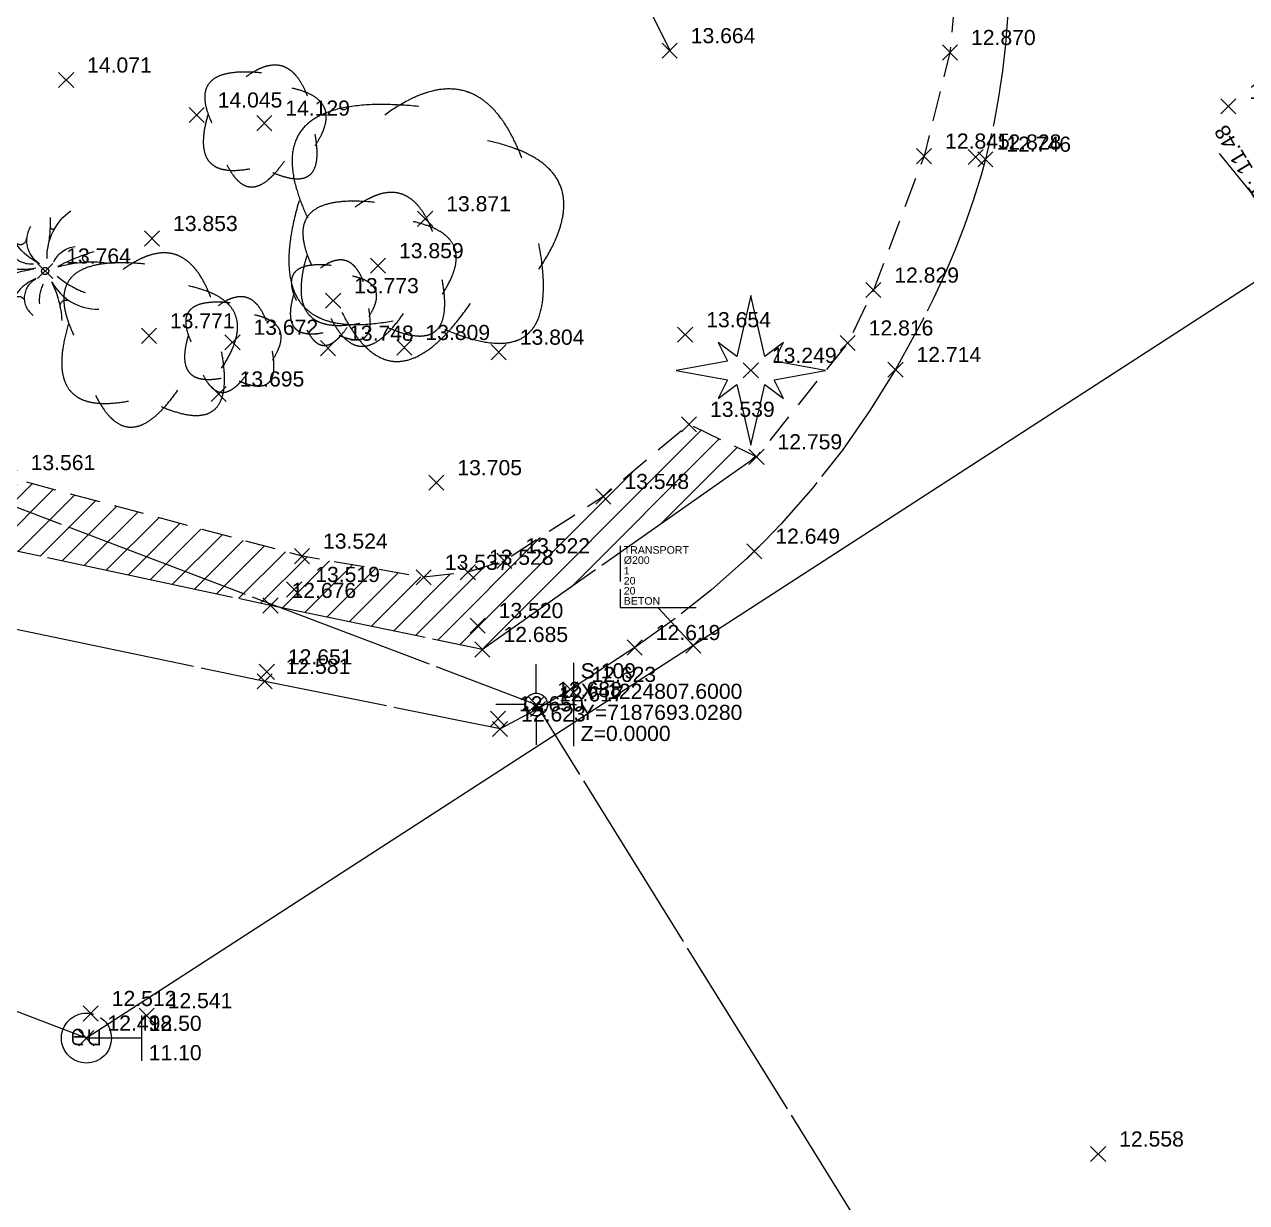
# Model space of a CAD drawing. Header units: metres. Extents: x 1224602 to 1224842, y 7187490 to 7187733.
# Drawn here: x 1224800.84 to 1224816.99, y 7187686.45 to 7187702.01 of the extents above; entities that cross this region are included whole.
import ezdxf
from ezdxf.enums import TextEntityAlignment as Align

# ---------------------------------------------------------------- set-up
doc = ezdxf.new("R2010")
doc.units = ezdxf.units.M
doc.header["$PDMODE"] = 3
doc.header["$PDSIZE"] = 0.1
for name, pattern in [('LL_0822', [2.5, 2.5, 0]), ('RL_1105', [2.5, 2.5, 0]), ('Socle_Continu', [2.5, 2.5, 0]), ('TL_1182', [0.6, 0.4, -0.2]), ('YL_2901', [2.5, 2.5, 0])]:
    doc.linetypes.add(name, pattern=pattern)
for name, color, linetype, lineweight in [('BATIH_SCS', 201, 'Socle_Continu', 13), ('JARDI_PSS', 82, 'Socle_Continu', 13), ('JARDI_SCS', 82, 'Socle_Continu', 13), ('SIGTA_SCI', 7, 'Socle_Continu', 13), ('SIGTM_PSI', 1, 'Socle_Continu', 13), ('SIGTO_PSI', 255, 'Socle_Continu', 13), ('SIGTO_SCI', 255, 'Socle_Continu', 13), ('VOIRI_SCS', 7, 'Socle_Continu', 13)]:
    doc.layers.add(name, color=color, linetype=linetype, lineweight=lineweight)
for name, color, linetype, lineweight, true_color in [('BATIM_SCS', 7, 'Socle_Continu', 13, 0xdf7fff), ('EAUUS_PSI', 7, 'Socle_Continu', 13, 0x7f3f00), ('EAUUS_SCI', 7, 'Socle_Continu', 13, 0x7f3f00), ('EAUUS_SCS', 7, 'Socle_Continu', 13, 0x7f3f00), ('EAUUS_SCT', 7, 'Socle_Continu', 13, 0x7f3f00), ('SIGTR_PSS', 7, 'Socle_Continu', 13, 0x9966cc), ('SIGTS_PSS', 7, 'Socle_Continu', 13, 0x9966cc)]:
    doc.layers.add(name, color=color, linetype=linetype, lineweight=lineweight, true_color=true_color)
doc.styles.add('Reseaux', font='arial.ttf')
doc.styles.get("Standard").update_dxf_attribs({"font": 'arial.ttf'})
doc.styles.add('Style_1', font='WINGDNG2.TTF')
doc.linetypes.add('CL_0181', pattern='A,3,-0.15,0.4,-0.381,["eu",Standard,S=0.254,R=0,X=-0.2,Y=-0.1],-0.381,0.4,-0.15', length=4.862)
doc.linetypes.add('TL_1183', pattern='A,0.5,-0.05,["ù",Style_1,S=0.254,R=180,X=0,Y=0.254],0,["ù",Style_1,S=0.254,R=0,X=-0.1,Y=-0.254]', length=0.55)

# ---------------------------------------------------------------- blocks, each defined once
blk = doc.blocks.new('YP_1521')
at = {"layer": 'SIGTO_SCI', "color": 7, "linetype": 'Socle_Continu'}
blk.add_point((0, 0), dxfattribs=at)
at = {"layer": 'SIGTA_SCI', "linetype": 'Socle_Continu'}
blk.add_attdef('ALT', (0.278, 0.099), '', height=0.2, dxfattribs=at)
at = {"layer": 'SIGTA_SCI', "linetype": 'Socle_Continu', "flags": 9}
blk.add_attdef('CALQUE_ALT', (1.69, -1.18), '', height=0.2, dxfattribs=at)
at = {"layer": 'SIGTO_SCI', "linetype": 'Socle_Continu', "flags": 9}
for tag, p in [('ID', (1.69, 0.105)), ('NATURE', (1.69, -0.216)), ('FAMILLE', (1.69, -0.538)), ('CALQUE', (1.69, -0.859)), ('PCRS', (1.69, -1.823))]:
    blk.add_attdef(tag, p, '', height=0.2, dxfattribs=at)
blk = doc.blocks.new('YP_2900')
at = {"layer": 'SIGTO_PSI', "linetype": 'Socle_Continu'}
blk.add_line((0.5, 0), (0, 0), dxfattribs=at)
at = {"layer": 'SIGTO_PSI', "linetype": 'Socle_Continu', "flags": 128}
blk.add_lwpolyline([(0.5, -0.55), (0.5, 0.55)], dxfattribs=at)
at = {"layer": 'SIGTO_PSI', "color": 7, "linetype": 'Socle_Continu'}
blk.add_point((0, 0), dxfattribs=at)
at = {"layer": 'SIGTM_PSI', "color": 1, "linetype": 'Socle_Continu'}
blk.add_attdef('MAT', (0.589, 0.345), '', height=0.2, dxfattribs=at)
at = {"layer": 'SIGTM_PSI', "linetype": 'Socle_Continu', "flags": 9}
blk.add_attdef('CALQUE_MAT', (1.598, -0.695), '', height=0.2, dxfattribs=at)
at = {"layer": 'SIGTO_PSI', "linetype": 'Socle_Continu', "flags": 9}
for tag, p in [('ID', (1.598, 0.59)), ('NATURE', (1.598, 0.269)), ('FAMILLE', (1.598, -0.052)), ('CALQUE', (1.598, -0.374)), ('PCRS', (1.598, -1.016))]:
    blk.add_attdef(tag, p, '', height=0.2, dxfattribs=at)
at = {"layer": 'SIGTO_PSI', "linetype": 'Socle_Continu'}
for tag, p in [('X=', (0.589, 0.075)), ('Y=', (0.589, -0.204)), ('Z=', (0.589, -0.482))]:
    blk.add_attdef(tag, p, '', height=0.2, dxfattribs=at)
blk = doc.blocks.new('CP_0161')
at = {"layer": 'EAUUS_SCS', "linetype": 'Socle_Continu', "const_width": 0.0333, "flags": 128}
for points in [[(-0.071, -0.125), (-0.195, -0.125, -0.405328), (-0.27, -0.05), (-0.27, 0.075, -0.999132), (-0.071, 0.075), (-0.071, 0.025), (-0.245, 0.025)], [(0.054, 0.175), (0.054, -0.038, 0.410802), (0.141, -0.125), (0.253, -0.125), (0.253, 0.175)]]:
    blk.add_lwpolyline(points, format="xyb", dxfattribs=at)
at = {"layer": 'EAUUS_SCS', "linetype": 'Socle_Continu'}
blk.add_circle((0, 0), 0.5, dxfattribs=at)
at = {"layer": 'EAUUS_SCS', "linetype": 'Socle_Continu', "flags": 9}
for tag, p in [('ID', (0.989, 0.577)), ('NATURE', (0.989, 0.255)), ('FAMILLE', (0.989, -0.066)), ('CALQUE', (0.989, -0.387)), ('PCRS', (0.989, -0.709)), ('TYPE', (0.989, -1.03))]:
    blk.add_attdef(tag, p, '', height=0.2, dxfattribs=at)
blk = doc.blocks.new('TP_1203')
at = {"layer": 'JARDI_SCS', "linetype": 'Socle_Continu'}
for points in [[(0.3171, 0.1998, 0.007667), (0.3097, 0.2185, 0.026874), (0.2793, 0.282, 0.047786), (0.2363, 0.3458, 0.023985), (0.2196, 0.3641, 0.040407), (0.1879, 0.391, 0.05708), (0.1498, 0.4122, 0.021505), (0.1343, 0.4178, 0.075257), (0.0789, 0.4262, 0.004647), (0.0754, 0.4262, 0.067031), (0.0113, 0.4161, 0.025669), (-0.025, 0.4032, 0.024468), (-0.0582, 0.3875, 0.036292), (-0.1329, 0.3405)], [(-0.0204, 0.3686, 0.026081), (-0.1467, 0.3752, 0.000498), (-0.1491, 0.3752, 0.000061), (-0.1493, 0.3752, 0.039737), (-0.2542, 0.3668, 0.05935), (-0.3324, 0.3448, 0.002412), (-0.3355, 0.3435, 0.092506), (-0.393, 0.3053, 0.000753), (-0.3933, 0.305, 0.098491), (-0.4244, 0.2585, 0.011844), (-0.4269, 0.2521, 0.083514), (-0.4371, 0.1912, 0.009601), (-0.437, 0.184, 0.062383), (-0.4234, 0.101, 0.027233), (-0.3998, 0.0339, 0.012932), (-0.386, 0.003)], [(0.3734, -0.1657, 0.034341), (0.42, -0.0853, 0.016386), (0.4306, -0.0619, 0.033024), (0.4472, -0.0128, 0.065516), (0.4552, 0.0476, 0.004498), (0.4551, 0.0518, 0.088708), (0.4437, 0.1085, 0.001985), (0.4432, 0.1097, 0.087204), (0.4129, 0.1572, 0.010127), (0.4065, 0.1639, 0.060799), (0.3628, 0.1981, 0.037701), (0.3113, 0.2242, 0.012492), (0.2934, 0.231, 0.034867), (0.2046, 0.2561)], [(-0.4141, 0.0593, 0.030688), (-0.4401, -0.0515, 0.042762), (-0.4476, -0.1391, 0.002681), (-0.4475, -0.1447, 0.068057), (-0.4366, -0.2203, 0.027564), (-0.4302, -0.2384, 0.0661), (-0.4071, -0.2783, 0.02929), (-0.3949, -0.292, 0.071575), (-0.3592, -0.3187, 0.024959), (-0.3395, -0.3281, 0.055555), (-0.2929, -0.3415, 0.042997), (-0.2266, -0.3473, 0.011964), (-0.2081, -0.3468, 0.03671), (-0.1048, -0.3345)], [(0.064, -0.3627, 0.004702), (0.0762, -0.3679, 0.029397), (0.1549, -0.3952, 0.053456), (0.231, -0.4084, 0.017025), (0.2434, -0.4088, 0.067312), (0.292, -0.4022, 0.029038), (0.3048, -0.3978, 0.085197), (0.3382, -0.3767, 0.008842), (0.3415, -0.3736, 0.097758), (0.3694, -0.3319, 0.000163), (0.3695, -0.3318, 0.072483), (0.3857, -0.2677, 0.026786), (0.3883, -0.2187, 0.018833), (0.387, -0.1842, 0.02958), (0.3734, -0.0814)], [(-0.2735, -0.3064, 0.039486), (-0.23, -0.3798, 0.04359), (-0.1978, -0.4182, 0.016585), (-0.1839, -0.4312, 0.081902), (-0.1391, -0.4591, 0.006579), (-0.1351, -0.4607, 0.089308), (-0.0921, -0.4684, 0.016983), (-0.0837, -0.4681, 0.078527), (-0.037, -0.4569, 0.013117), (-0.0296, -0.4536, 0.063228), (0.0271, -0.4171, 0.02257), (0.0606, -0.3865, 0.018838), (0.0864, -0.3587, 0.027877), (0.1484, -0.2782)]]:
    blk.add_lwpolyline(points, format="xyb", dxfattribs=at)
at = {"layer": 'JARDI_SCS', "linetype": 'Socle_Continu', "flags": 9}
for tag, p in [('ID', (0.8891, 0.2461)), ('NATURE', (0.8891, -0.0752)), ('FAMILLE', (0.8891, -0.3964)), ('CALQUE', (0.8891, -0.7177)), ('PCRS', (0.8891, -1.039))]:
    blk.add_attdef(tag, p, '', height=0.2, dxfattribs=at)
blk = doc.blocks.new('TP_1205')
at = {"layer": 'JARDI_SCS', "linetype": 'Socle_Continu', "flags": 128}
blk.add_lwpolyline([(0.0844, 0.0844), (0, 0.45), (-0.0844, 0.0844), (-0.1969, 0.1687), (-0.1406, 0.0562), (-0.45, 0), (-0.1406, -0.0563), (-0.1969, -0.1688), (-0.0844, -0.0843), (0, -0.45), (0.0844, -0.0843), (0.1969, -0.1688), (0.1406, -0.0563), (0.45, 0), (0.1406, 0.0562), (0.1969, 0.1687)], close=True, dxfattribs=at)
at = {"layer": 'JARDI_SCS', "linetype": 'Socle_Continu', "flags": 9}
for tag, p in [('ID', (0.9358, 0.2449)), ('NATURE', (0.9358, -0.0764)), ('FAMILLE', (0.9358, -0.3976)), ('CALQUE', (0.9358, -0.7189)), ('PCRS', (0.9358, -1.0402))]:
    blk.add_attdef(tag, p, '', height=0.2, dxfattribs=at)
blk = doc.blocks.new('TP_2779')
at = {"layer": 'JARDI_PSS', "linetype": 'Socle_Continu', "extrusion": (0, 0, -1), "flags": 128}
for points in [[(0.086, 0.103, 0.25131), (0.508, 0.689)], [(-0.025, 0.165, 0.247838), (-0.34, 0.797)], [(-0.064, 0.707, 0.064603), (-0.029, 0.294)], [(-0.113, 0.12, 0.255827), (-0.398, 0.325)], [(0.153, 0.089, 0.230233), (0.433, 0.205)], [(0.122, 0.036, 0.13192), (0.851, 0.112)], [(0.637, -0.128, 0.079746), (0.149, 0.028)], [(0.523, 0.029, 0.690122), (0.513, -0.072)], [(-0.172, 0.054, 0.115458), (-0.86, 0.103)], [(-0.083, -0.138, 0.100919), (-0.22, -0.653)], [(0.43, -0.381, 0.592918), (0.275, -0.382)], [(-0.198, -0.478, 0.662456), (-0.326, -0.398)]]:
    blk.add_lwpolyline(points, format="xyb", dxfattribs=at)
at = {"layer": 'JARDI_PSS', "linetype": 'Socle_Continu', "flags": 128}
for points in [[(-0.193, 0.587, 0.422349), (-0.073, 0.099)], [(0.065, 0.588, 0.596812), (0.127, 0.562)], [(-0.401, 0.391, 0.742335), (-0.245, 0.432)], [(0.643, 0.254, 0.050999), (0.167, 0.058)], [(0.509, 0.211, 0.61769), (0.536, 0.12)], [(-0.122, -0.101, 0.339495), (-0.491, -0.719)], [(-0.122, -0.106, 0.565905), (-0.157, -0.586)], [(0.091, -0.146, 0.285538), (0.709, -0.502)], [(0.158, -0.066, 0.093629), (0.527, -0.284)], [(-0.028, -0.173, 0.132446), (-0.077, -0.435)]]:
    blk.add_lwpolyline(points, format="xyb", dxfattribs=at)
at = {"layer": 'JARDI_PSS', "linetype": 'Socle_Continu'}
blk.add_circle((0, 0), 0.0469, dxfattribs=at)
at = {"layer": 'JARDI_PSS', "linetype": 'Socle_Continu', "flags": 9}
for tag, p in [('ID', (1.31, 0.499)), ('NATURE', (1.31, 0.178)), ('FAMILLE', (1.31, -0.143)), ('CALQUE', (1.31, -0.465)), ('PCRS', (1.31, -0.786))]:
    blk.add_attdef(tag, p, '', height=0.2, dxfattribs=at)
blk = doc.blocks.new('YP_2903')
at = {"layer": 'SIGTR_PSS', "color": 1, "linetype": 'Socle_Continu'}
blk.add_line((0, 0.15), (0, 0.533), dxfattribs=at)
at = {"layer": 'SIGTR_PSS', "color": 5, "linetype": 'Socle_Continu'}
blk.add_line((-0.15, 0), (-0.533, 0), dxfattribs=at)
at = {"layer": 'SIGTR_PSS', "color": 3, "linetype": 'Socle_Continu'}
blk.add_line((0.15, 0), (0.533, 0), dxfattribs=at)
at = {"layer": 'SIGTR_PSS', "color": 2, "linetype": 'Socle_Continu'}
blk.add_line((0, -0.15), (0, -0.533), dxfattribs=at)
at = {"layer": 'SIGTR_PSS', "color": 4, "linetype": 'Socle_Continu'}
blk.add_circle((0, 0), 0.15, dxfattribs=at)
at = {"layer": 'SIGTR_PSS', "linetype": 'Socle_Continu', "flags": 9}
for tag, p in [('ID', (1.343, 0.305)), ('NATURE', (1.343, -0.016)), ('FAMILLE', (1.343, -0.337)), ('CALQUE', (1.343, -0.659)), ('PCRS', (1.343, -0.98))]:
    blk.add_attdef(tag, p, '', height=0.2, dxfattribs=at)
blk = doc.blocks.new('CP_2101')
at = {"layer": 'EAUUS_PSI', "linetype": 'Socle_Continu'}
blk.add_line((0.733, 0), (0, 0), dxfattribs=at)
at = {"layer": 'EAUUS_PSI', "linetype": 'Socle_Continu', "flags": 128}
blk.add_lwpolyline([(0.733, -0.3), (0.733, 0.3)], dxfattribs=at)
at = {"layer": 'EAUUS_PSI', "linetype": 'Socle_Continu'}
blk.add_point((0, 0), dxfattribs=at)
at = {"layer": 'EAUUS_PSI', "linetype": 'Socle_Continu', "style": 'Reseaux', "flags": 9}
for tag, p in [('ID', (2.525, 0.541)), ('NATURE', (2.525, 0.22))]:
    blk.add_attdef(tag, p, '', height=0.2, dxfattribs=at)
at = {"layer": 'EAUUS_PSI', "linetype": 'Socle_Continu'}
for tag, p in [('TAMPON', (0.824, 0.196)), ('RADIER', (0.824, -0.192))]:
    blk.add_attdef(tag, text='', height=0.2, dxfattribs=at).set_placement(p, align=Align.MIDDLE_LEFT)
at = {"layer": 'EAUUS_PSI', "linetype": 'Socle_Continu', "flags": 9}
for tag, p in [('FAMILLE', (2.525, -0.101)), ('CALQUE', (2.525, -0.423))]:
    blk.add_attdef(tag, p, '', height=0.2, dxfattribs=at)
blk = doc.blocks.new('CP_0169')
at = {"layer": 'EAUUS_SCI', "linetype": 'Socle_Continu'}
blk.add_point((0, 0), dxfattribs=at)
at = {"layer": 'EAUUS_SCI', "linetype": 'Socle_Continu', "insert": (0.268, 0.01), "char_height": 0.2, "attachment_point": 4}
blk.add_mtext_dynamic_manual_height_columns('\\pxql;ALT:', width=0.46273, gutter_width=1, heights=[0], dxfattribs=at)
at = {"layer": 'EAUUS_SCI', "linetype": 'Socle_Continu', "style": 'Reseaux', "flags": 9}
for tag, p in [('ID', (2.066, 0.187)), ('NATURE', (2.066, -0.134))]:
    blk.add_attdef(tag, p, '', height=0.2, dxfattribs=at)
at = {"layer": 'EAUUS_SCI', "linetype": 'Socle_Continu'}
blk.add_attdef('ALT', text='', height=0.2, dxfattribs=at).set_placement((0.952, 0.01), align=Align.MIDDLE_LEFT)
at = {"layer": 'EAUUS_SCI', "linetype": 'Socle_Continu', "flags": 9}
for tag, p in [('FAMILLE', (2.066, -0.456)), ('CALQUE', (2.066, -0.777)), ('TYPE', (2.066, -1.098))]:
    blk.add_attdef(tag, p, '', height=0.2, dxfattribs=at)
blk = doc.blocks.new('*U81')
at = {"layer": 'EAUUS_SCI', "linetype": 'Socle_Continu'}
blk.add_line((-0.926, 0.992), (0, 0), dxfattribs=at)
at = {"layer": 'EAUUS_SCI', "linetype": 'Socle_Continu', "flags": 128}
blk.add_lwpolyline([(0.074, 0.992), (-1.926, 0.992), (-1.926, 2.63)], dxfattribs=at)
at = {"layer": 'EAUUS_SCI', "linetype": 'Socle_Continu'}
blk.add_point((0, 0), dxfattribs=at)
for tag, p in [('TYPE', (-1.838, 2.425)), ('DIAM', (-1.838, 2.155)), ('NBR', (-1.838, 1.876)), ('LARG', (-1.838, 1.611)), ('HAUT', (-1.838, 1.345)), ('MATER', (-1.838, 1.079))]:
    blk.add_attdef(tag, p, '', height=0.2, dxfattribs=at)
at = {"layer": 'EAUUS_SCI', "linetype": 'Socle_Continu', "flags": 9}
for tag, p in [('ID', (2.47, 1.418)), ('NATURE', (2.47, 1.097)), ('FAMILLE', (2.47, 0.776)), ('CALQUE', (2.47, 0.454))]:
    blk.add_attdef(tag, p, '', height=0.2, dxfattribs=at)

msp = doc.modelspace()

# ---------------------------------------------------------------- hatches: boundary and pattern name
at = {"layer": 'BATIH_SCS', "linetype": 'Socle_Continu'}
h = msp.add_hatch(dxfattribs=at)
h.set_pattern_fill('RL_1107', color=256, pattern_type=2)
h.set_pattern_definition([(45, (-49.93037, -22.36313), (-0.176776695297, 0.176776695297), [])])
h.paths.add_polyline_path([(1224800.642, 7187696.026), (1224798.931, 7187696.499), (1224797.693, 7187696.712), (1224797.088, 7187696.906), (1224796.743, 7187697.143), (1224796.36, 7187697.523), (1224795.826, 7187698.439), (1224795.603, 7187699.127), (1224795.629, 7187699.152), (1224794.597, 7187699.64), (1224794.433, 7187699.872), (1224793.94, 7187699.494), (1224796.331, 7187695.997), (1224804.089, 7187694.337), (1224806.89, 7187693.755), (1224810.512, 7187696.301), (1224809.62, 7187696.73), (1224808.489, 7187695.777), (1224807.18, 7187694.926), (1224806.698, 7187694.776), (1224806.115, 7187694.709), (1224804.506, 7187694.988)])

# ---------------------------------------------------------------- linework, layer by layer
at = {"layer": 'BATIM_SCS', "linetype": 'RL_1105', "flags": 128}
msp.add_lwpolyline([(1224810.512, 7187696.301), (1224806.89, 7187693.755), (1224804.089, 7187694.337), (1224796.331, 7187695.997), (1224793.94, 7187699.494), (1224794.433, 7187699.872)], dxfattribs=at)
at = {"layer": 'EAUUS_SCT', "linetype": 'CL_0181', "flags": 128}
for points in [[(1224801.657, 7187688.62), (1224766.157, 7187702.184)], [(1224816.627, 7187700.31), (1224817.493, 7187699.245)], [(1224817.696, 7187698.995), (1224801.657, 7187688.62)]]:
    msp.add_lwpolyline(points, dxfattribs=at)
at = {"layer": 'JARDI_SCS', "linetype": 'TL_1182', "flags": 128}
msp.add_lwpolyline([(1224796.571, 7187708.246), (1224796.691, 7187708.388), (1224797.253, 7187709.373), (1224798.218, 7187710.259), (1224799.026, 7187710.757), (1224799.554, 7187710.917), (1224801.626, 7187710.773), (1224804.634, 7187710.28), (1224807.611, 7187709.68), (1224809.205, 7187709.249), (1224809.519, 7187709.122), (1224809.847, 7187708.714), (1224810.67, 7187707.595), (1224811.487, 7187706.378), (1224811.566, 7187705.846), (1224811.673, 7187705.567), (1224812.42, 7187706.13), (1224812.858, 7187705.419), (1224813.076, 7187704.183), (1224813.167, 7187702.731), (1224813.069, 7187701.643), (1224812.726, 7187700.274), (1224812.056, 7187698.504), (1224811.717, 7187697.805), (1224810.512, 7187696.301), (1224809.62, 7187696.73), (1224808.489, 7187695.777), (1224807.18, 7187694.926), (1224806.698, 7187694.776), (1224806.115, 7187694.709), (1224804.506, 7187694.988), (1224800.642, 7187696.026), (1224798.931, 7187696.499), (1224797.693, 7187696.712), (1224797.088, 7187696.906), (1224796.743, 7187697.143), (1224796.36, 7187697.523), (1224795.826, 7187698.439), (1224795.603, 7187699.127), (1224795.629, 7187699.152)], dxfattribs=at)
at = {"layer": 'JARDI_SCS', "linetype": 'TL_1183', "ltscale": 2.2, "flags": 128}
msp.add_lwpolyline([(1224807.768, 7187704.893), (1224809.365, 7187701.668)], dxfattribs=at)
at = {"layer": 'SIGTS_PSS', "linetype": 'YL_2901', "flags": 128}
msp.add_lwpolyline([(1224718.643, 7187594.665), (1224724.194, 7187641.786), (1224743.464, 7187686.347), (1224774.759, 7187705.496), (1224807.6, 7187693.028), (1224838.124, 7187643.847), (1224818.746, 7187610.542), (1224772.174, 7187599.12)], close=True, dxfattribs=at)
at = {"layer": 'VOIRI_SCS', "linetype": 'LL_0822', "flags": 128}
msp.add_lwpolyline([(1224808.053, 7187693.228), (1224807.624, 7187692.97), (1224807.123, 7187692.705), (1224804.013, 7187693.334), (1224796.175, 7187694.975), (1224795.836, 7187695.072), (1224795.61, 7187695.209), (1224795.247, 7187695.534), (1224794.878, 7187695.973), (1224794.293, 7187696.774), (1224794.02, 7187697.185), (1224793.77, 7187697.609), (1224793.543, 7187698.06), (1224793.344, 7187698.525), (1224793.165, 7187699), (1224793.002, 7187699.482), (1224792.994, 7187699.507), (1224792.849, 7187699.968), (1224792.713, 7187700.457), (1224792.6, 7187700.951), (1224792.516, 7187701.448), (1224792.481, 7187701.766), (1224792.459, 7187702.086), (1224792.45, 7187702.407), (1224792.451, 7187702.729), (1224792.483, 7187703.373), (1224792.495, 7187703.511), (1224792.546, 7187704.016), (1224792.639, 7187704.654), (1224792.764, 7187705.285), (1224792.925, 7187705.907), (1224793.02, 7187706.214), (1224793.124, 7187706.517), (1224793.255, 7187706.86), (1224793.399, 7187707.197), (1224793.556, 7187707.529), (1224793.724, 7187707.857), (1224793.902, 7187708.178), (1224794.091, 7187708.494), (1224794.29, 7187708.805), (1224794.442, 7187709.029), (1224794.498, 7187709.109), (1224794.715, 7187709.408), (1224794.94, 7187709.699), (1224795.174, 7187709.983), (1224795.417, 7187710.259), (1224795.67, 7187710.527), (1224795.931, 7187710.785), (1224796.201, 7187711.034), (1224796.481, 7187711.272), (1224796.762, 7187711.494), (1224797.052, 7187711.705), (1224797.349, 7187711.906), (1224797.654, 7187712.096), (1224797.965, 7187712.274), (1224798.282, 7187712.441), (1224798.606, 7187712.597), (1224798.934, 7187712.742), (1224799.056, 7187712.792), (1224799.267, 7187712.874), (1224799.604, 7187712.995), (1224799.946, 7187713.104), (1224800.29, 7187713.201), (1224800.638, 7187713.287), (1224800.989, 7187713.36), (1224801.342, 7187713.422), (1224801.697, 7187713.472), (1224802.101, 7187713.515), (1224802.507, 7187713.542), (1224802.913, 7187713.554), (1224803.32, 7187713.55), (1224803.726, 7187713.531), (1224804.131, 7187713.495), (1224804.534, 7187713.443), (1224804.935, 7187713.375), (1224805.142, 7187713.332), (1224805.332, 7187713.289), (1224805.725, 7187713.188), (1224806.114, 7187713.071), (1224806.498, 7187712.938), (1224806.876, 7187712.791), (1224807.249, 7187712.631), (1224807.616, 7187712.457), (1224807.976, 7187712.271), (1224808.531, 7187711.953), (1224809.07, 7187711.607), (1224809.594, 7187711.237), (1224809.683, 7187711.171), (1224810.104, 7187710.844), (1224810.596, 7187710.427), (1224811.063, 7187709.984), (1224811.284, 7187709.752), (1224811.497, 7187709.512), (1224811.7, 7187709.265), (1224811.891, 7187709.01), (1224812.121, 7187708.671), (1224812.332, 7187708.321), (1224812.527, 7187707.959), (1224812.706, 7187707.588), (1224812.87, 7187707.21), (1224813.021, 7187706.825), (1224813.16, 7187706.434), (1224813.216, 7187706.264), (1224813.287, 7187706.041), (1224813.404, 7187705.644), (1224813.509, 7187705.244), (1224813.601, 7187704.843), (1224813.679, 7187704.439), (1224813.743, 7187704.033), (1224813.792, 7187703.625), (1224813.825, 7187703.216), (1224813.841, 7187702.806), (1224813.841, 7187702.455), (1224813.828, 7187702.103), (1224813.803, 7187701.752), (1224813.764, 7187701.402), (1224813.712, 7187701.053), (1224813.647, 7187700.707), (1224813.57, 7187700.364), (1224813.536, 7187700.233), (1224813.479, 7187700.024), (1224813.376, 7187699.688), (1224813.26, 7187699.356), (1224813.133, 7187699.028), (1224812.996, 7187698.705), (1224812.848, 7187698.385), (1224812.69, 7187698.07), (1224812.348, 7187697.453), (1224812.01, 7187696.913), (1224811.647, 7187696.391), (1224811.256, 7187695.89), (1224810.837, 7187695.414), (1224810.617, 7187695.186), (1224810.483, 7187695.053), (1224810.39, 7187694.964), (1224809.916, 7187694.544), (1224809.419, 7187694.15), (1224808.903, 7187693.781)], close=True, dxfattribs=at)

# ---------------------------------------------------------------- block references
at = {"layer": 'EAUUS_PSI', "linetype": 'Socle_Continu'}
msp.add_blockref('CP_2101', (1224801.657, 7187688.62), dxfattribs=at).add_auto_attribs({'TAMPON': '12.50', 'RADIER': '11.10'})
at = {"layer": 'EAUUS_SCI', "linetype": 'Socle_Continu', "rotation": 120.8975061240629}
msp.add_blockref('CP_0169', (1224817.493, 7187699.245), dxfattribs=at).add_auto_attribs({'ALT': '11.48'})
at = {"layer": 'EAUUS_SCI', "linetype": 'Socle_Continu', "xscale": 0.5, "yscale": 0.5, "zscale": 0.5}
msp.add_blockref('*U81', (1224809.677, 7187693.808), dxfattribs=at).add_auto_attribs({'TYPE': 'TRANSPORT', 'DIAM': 'Ø200', 'NBR': '1', 'LARG': '20', 'HAUT': '20', 'MATER': 'BETON'})
at = {"layer": 'EAUUS_SCS', "linetype": 'Socle_Continu', "xscale": 0.6604639621547007, "yscale": 0.6604639621547007}
msp.add_blockref('CP_0161', (1224801.657, 7187688.62), dxfattribs=at)
at = {"layer": 'JARDI_PSS', "linetype": 'Socle_Continu'}
msp.add_blockref('TP_2779', (1224801.112, 7187698.756), dxfattribs=at)
at = {"layer": 'JARDI_SCS', "linetype": 'Socle_Continu'}
for p, xscale, yscale in [((1224804.007, 7187700.71), 1.799576130623203, 1.799576130623203), ((1224806.134, 7187699.446), 4.025345500452022, 4.025345500452022), ((1224805.51, 7187698.826), 2.27214300218046, 2.27214300218046), ((1224802.483, 7187697.899), 2.573655734530588, 2.573655734530588), ((1224804.917, 7187698.364), 1.263145878963263, 1.263145878963263), ((1224803.587, 7187697.814), 1.413633291570591, 1.413633291570591)]:
    msp.add_blockref('TP_1203', p, dxfattribs=dict(at, xscale=xscale, yscale=yscale))
at = {"layer": 'JARDI_SCS', "linetype": 'Socle_Continu', "xscale": 2.194599250106239, "yscale": 2.194599250106239, "zscale": 2.194599250106239}
msp.add_blockref('TP_1205', (1224810.438, 7187697.443), dxfattribs=at)
at = {"layer": 'SIGTO_PSI', "color": 193, "linetype": 'Socle_Continu'}
msp.add_blockref('YP_2900', (1224807.6, 7187693.028), dxfattribs=at).add_auto_attribs({'MAT': 'S.109', 'X=': 'X=1224807.6000', 'Y=': 'Y=7187693.0280', 'Z=': 'Z=0.0000'})
at = {"layer": 'SIGTO_SCI', "linetype": 'Socle_Continu'}
ref = msp.add_blockref('YP_1521', (1224809.365, 7187701.668), dxfattribs=at)
ref.add_attrib('ALT', '13.664', (1224809.643, 7187701.766), dxfattribs={"layer": 'SIGTA_SCI', "linetype": 'Socle_Continu', "height": 0.2})
ref = msp.add_blockref('YP_1521', (1224813.069, 7187701.643), dxfattribs=at)
ref.add_attrib('ALT', '12.870', (1224813.347, 7187701.742), dxfattribs={"layer": 'SIGTA_SCI', "linetype": 'Socle_Continu', "height": 0.2})
ref = msp.add_blockref('YP_1521', (1224801.389, 7187701.279), dxfattribs=at)
ref.add_attrib('ALT', '14.071', (1224801.666, 7187701.378), dxfattribs={"layer": 'SIGTA_SCI', "linetype": 'Socle_Continu', "height": 0.2})
ref = msp.add_blockref('YP_1521', (1224816.747, 7187700.931), dxfattribs=at)
ref.add_attrib('ALT', '12.798', (1224817.024, 7187701.03), dxfattribs={"layer": 'SIGTA_SCI', "linetype": 'Socle_Continu', "height": 0.2})
ref = msp.add_blockref('YP_1521', (1224803.114, 7187700.817), dxfattribs=at)
ref.add_attrib('ALT', '14.045', (1224803.392, 7187700.916), dxfattribs={"layer": 'SIGTA_SCI', "linetype": 'Socle_Continu', "height": 0.2})
ref = msp.add_blockref('YP_1521', (1224804.007, 7187700.71), dxfattribs=at)
ref.add_attrib('ALT', '14.129', (1224804.285, 7187700.809), dxfattribs={"layer": 'SIGTA_SCI', "linetype": 'Socle_Continu', "height": 0.2})
ref = msp.add_blockref('YP_1521', (1224812.726, 7187700.274), dxfattribs=at)
ref.add_attrib('ALT', '12.845', (1224813.004, 7187700.373), dxfattribs={"layer": 'SIGTA_SCI', "linetype": 'Socle_Continu', "height": 0.2})
ref = msp.add_blockref('YP_1521', (1224813.408, 7187700.262), dxfattribs=at)
ref.add_attrib('ALT', '12.828', (1224813.686, 7187700.361), dxfattribs={"layer": 'SIGTA_SCI', "linetype": 'Socle_Continu', "height": 0.2})
ref = msp.add_blockref('YP_1521', (1224813.536, 7187700.233), dxfattribs=at)
ref.add_attrib('ALT', '12.746', (1224813.814, 7187700.332), dxfattribs={"layer": 'SIGTA_SCI', "linetype": 'Socle_Continu', "height": 0.2})
ref = msp.add_blockref('YP_1521', (1224806.134, 7187699.446), dxfattribs=at)
ref.add_attrib('ALT', '13.871', (1224806.412, 7187699.545), dxfattribs={"layer": 'SIGTA_SCI', "linetype": 'Socle_Continu', "height": 0.2})
ref = msp.add_blockref('YP_1521', (1224802.524, 7187699.185), dxfattribs=at)
ref.add_attrib('ALT', '13.853', (1224802.802, 7187699.284), dxfattribs={"layer": 'SIGTA_SCI', "linetype": 'Socle_Continu', "height": 0.2})
ref = msp.add_blockref('YP_1521', (1224805.51, 7187698.826), dxfattribs=at)
ref.add_attrib('ALT', '13.859', (1224805.788, 7187698.925), dxfattribs={"layer": 'SIGTA_SCI', "linetype": 'Socle_Continu', "height": 0.2})
ref = msp.add_blockref('YP_1521', (1224801.112, 7187698.756), dxfattribs=at)
ref.add_attrib('ALT', '13.764', (1224801.39, 7187698.855), dxfattribs={"layer": 'SIGTA_SCI', "linetype": 'Socle_Continu', "height": 0.2})
ref = msp.add_blockref('YP_1521', (1224812.056, 7187698.504), dxfattribs=at)
ref.add_attrib('ALT', '12.829', (1224812.333, 7187698.602), dxfattribs={"layer": 'SIGTA_SCI', "linetype": 'Socle_Continu', "height": 0.2})
ref = msp.add_blockref('YP_1521', (1224804.917, 7187698.364), dxfattribs=at)
ref.add_attrib('ALT', '13.773', (1224805.195, 7187698.463), dxfattribs={"layer": 'SIGTA_SCI', "linetype": 'Socle_Continu', "height": 0.2})
ref = msp.add_blockref('YP_1521', (1224802.483, 7187697.899), dxfattribs=at)
ref.add_attrib('ALT', '13.771', (1224802.761, 7187697.998), dxfattribs={"layer": 'SIGTA_SCI', "linetype": 'Socle_Continu', "height": 0.2})
ref = msp.add_blockref('YP_1521', (1224803.587, 7187697.814), dxfattribs=at)
ref.add_attrib('ALT', '13.672', (1224803.865, 7187697.913), dxfattribs={"layer": 'SIGTA_SCI', "linetype": 'Socle_Continu', "height": 0.2})
ref = msp.add_blockref('YP_1521', (1224809.57, 7187697.914), dxfattribs=at)
ref.add_attrib('ALT', '13.654', (1224809.848, 7187698.013), dxfattribs={"layer": 'SIGTA_SCI', "linetype": 'Socle_Continu', "height": 0.2})
ref = msp.add_blockref('YP_1521', (1224811.717, 7187697.805), dxfattribs=at)
ref.add_attrib('ALT', '12.816', (1224811.995, 7187697.904), dxfattribs={"layer": 'SIGTA_SCI', "linetype": 'Socle_Continu', "height": 0.2})
ref = msp.add_blockref('YP_1521', (1224804.85, 7187697.736), dxfattribs=at)
ref.add_attrib('ALT', '13.748', (1224805.128, 7187697.835), dxfattribs={"layer": 'SIGTA_SCI', "linetype": 'Socle_Continu', "height": 0.2})
ref = msp.add_blockref('YP_1521', (1224805.859, 7187697.745), dxfattribs=at)
ref.add_attrib('ALT', '13.809', (1224806.137, 7187697.844), dxfattribs={"layer": 'SIGTA_SCI', "linetype": 'Socle_Continu', "height": 0.2})
ref = msp.add_blockref('YP_1521', (1224807.106, 7187697.683), dxfattribs=at)
ref.add_attrib('ALT', '13.804', (1224807.384, 7187697.782), dxfattribs={"layer": 'SIGTA_SCI', "linetype": 'Socle_Continu', "height": 0.2})
ref = msp.add_blockref('YP_1521', (1224810.438, 7187697.443), dxfattribs=at)
ref.add_attrib('ALT', '13.249', (1224810.716, 7187697.542), dxfattribs={"layer": 'SIGTA_SCI', "linetype": 'Socle_Continu', "height": 0.2})
ref = msp.add_blockref('YP_1521', (1224812.348, 7187697.453), dxfattribs=at)
ref.add_attrib('ALT', '12.714', (1224812.626, 7187697.552), dxfattribs={"layer": 'SIGTA_SCI', "linetype": 'Socle_Continu', "height": 0.2})
ref = msp.add_blockref('YP_1521', (1224803.404, 7187697.131), dxfattribs=at)
ref.add_attrib('ALT', '13.695', (1224803.682, 7187697.23), dxfattribs={"layer": 'SIGTA_SCI', "linetype": 'Socle_Continu', "height": 0.2})
ref = msp.add_blockref('YP_1521', (1224809.62, 7187696.73), dxfattribs=at)
ref.add_attrib('ALT', '13.539', (1224809.898, 7187696.829), dxfattribs={"layer": 'SIGTA_SCI', "linetype": 'Socle_Continu', "height": 0.2})
ref = msp.add_blockref('YP_1521', (1224810.512, 7187696.301), dxfattribs=at)
ref.add_attrib('ALT', '12.759', (1224810.79, 7187696.4), dxfattribs={"layer": 'SIGTA_SCI', "linetype": 'Socle_Continu', "height": 0.2})
ref = msp.add_blockref('YP_1521', (1224800.642, 7187696.026), dxfattribs=at)
ref.add_attrib('ALT', '13.561', (1224800.92, 7187696.125), dxfattribs={"layer": 'SIGTA_SCI', "linetype": 'Socle_Continu', "height": 0.2})
ref = msp.add_blockref('YP_1521', (1224806.281, 7187695.959), dxfattribs=at)
ref.add_attrib('ALT', '13.705', (1224806.559, 7187696.058), dxfattribs={"layer": 'SIGTA_SCI', "linetype": 'Socle_Continu', "height": 0.2})
ref = msp.add_blockref('YP_1521', (1224808.489, 7187695.777), dxfattribs=at)
ref.add_attrib('ALT', '13.548', (1224808.767, 7187695.876), dxfattribs={"layer": 'SIGTA_SCI', "linetype": 'Socle_Continu', "height": 0.2})
ref = msp.add_blockref('YP_1521', (1224804.506, 7187694.988), dxfattribs=at)
ref.add_attrib('ALT', '13.524', (1224804.784, 7187695.087), dxfattribs={"layer": 'SIGTA_SCI', "linetype": 'Socle_Continu', "height": 0.2})
ref = msp.add_blockref('YP_1521', (1224807.18, 7187694.926), dxfattribs=at)
ref.add_attrib('ALT', '13.522', (1224807.458, 7187695.025), dxfattribs={"layer": 'SIGTA_SCI', "linetype": 'Socle_Continu', "height": 0.2})
ref = msp.add_blockref('YP_1521', (1224810.483, 7187695.053), dxfattribs=at)
ref.add_attrib('ALT', '12.649', (1224810.761, 7187695.152), dxfattribs={"layer": 'SIGTA_SCI', "linetype": 'Socle_Continu', "height": 0.2})
ref = msp.add_blockref('YP_1521', (1224806.698, 7187694.776), dxfattribs=at)
ref.add_attrib('ALT', '13.528', (1224806.976, 7187694.874), dxfattribs={"layer": 'SIGTA_SCI', "linetype": 'Socle_Continu', "height": 0.2})
ref = msp.add_blockref('YP_1521', (1224806.115, 7187694.709), dxfattribs=at)
ref.add_attrib('ALT', '13.537', (1224806.393, 7187694.807), dxfattribs={"layer": 'SIGTA_SCI', "linetype": 'Socle_Continu', "height": 0.2})
ref = msp.add_blockref('YP_1521', (1224804.403, 7187694.548), dxfattribs=at)
ref.add_attrib('ALT', '13.519', (1224804.681, 7187694.647), dxfattribs={"layer": 'SIGTA_SCI', "linetype": 'Socle_Continu', "height": 0.2})
ref = msp.add_blockref('YP_1521', (1224804.089, 7187694.337), dxfattribs=at)
ref.add_attrib('ALT', '12.676', (1224804.367, 7187694.436), dxfattribs={"layer": 'SIGTA_SCI', "linetype": 'Socle_Continu', "height": 0.2})
ref = msp.add_blockref('YP_1521', (1224806.827, 7187694.071), dxfattribs=at)
ref.add_attrib('ALT', '13.520', (1224807.105, 7187694.17), dxfattribs={"layer": 'SIGTA_SCI', "linetype": 'Socle_Continu', "height": 0.2})
ref = msp.add_blockref('YP_1521', (1224808.903, 7187693.781), dxfattribs=at)
ref.add_attrib('ALT', '12.619', (1224809.181, 7187693.879), dxfattribs={"layer": 'SIGTA_SCI', "linetype": 'Socle_Continu', "height": 0.2})
ref = msp.add_blockref('YP_1521', (1224806.89, 7187693.755), dxfattribs=at)
ref.add_attrib('ALT', '12.685', (1224807.168, 7187693.854), dxfattribs={"layer": 'SIGTA_SCI', "linetype": 'Socle_Continu', "height": 0.2})
ref = msp.add_blockref('YP_1521', (1224804.041, 7187693.459), dxfattribs=at)
ref.add_attrib('ALT', '12.651', (1224804.319, 7187693.557), dxfattribs={"layer": 'SIGTA_SCI', "linetype": 'Socle_Continu', "height": 0.2})
ref = msp.add_blockref('YP_1521', (1224804.013, 7187693.334), dxfattribs=at)
ref.add_attrib('ALT', '12.581', (1224804.29, 7187693.433), dxfattribs={"layer": 'SIGTA_SCI', "linetype": 'Socle_Continu', "height": 0.2})
ref = msp.add_blockref('YP_1521', (1224808.053, 7187693.228), dxfattribs=at)
ref.add_attrib('ALT', '12.623', (1224808.331, 7187693.326), dxfattribs={"layer": 'SIGTA_SCI', "linetype": 'Socle_Continu', "height": 0.2})
ref = msp.add_blockref('YP_1521', (1224807.6, 7187693.028), dxfattribs=at)
ref.add_attrib('ALT', '12.688', (1224807.878, 7187693.127), dxfattribs={"layer": 'SIGTA_SCI', "linetype": 'Socle_Continu', "height": 0.2})
ref = msp.add_blockref('YP_1521', (1224807.624, 7187692.97), dxfattribs=at)
ref.add_attrib('ALT', '12.617', (1224807.902, 7187693.068), dxfattribs={"layer": 'SIGTA_SCI', "linetype": 'Socle_Continu', "height": 0.2})
ref = msp.add_blockref('YP_1521', (1224807.096, 7187692.838), dxfattribs=at)
ref.add_attrib('ALT', '12.650', (1224807.374, 7187692.937), dxfattribs={"layer": 'SIGTA_SCI', "linetype": 'Socle_Continu', "height": 0.2})
ref = msp.add_blockref('YP_1521', (1224807.123, 7187692.705), dxfattribs=at)
ref.add_attrib('ALT', '12.623', (1224807.401, 7187692.803), dxfattribs={"layer": 'SIGTA_SCI', "linetype": 'Socle_Continu', "height": 0.2})
ref = msp.add_blockref('YP_1521', (1224801.714, 7187688.945), dxfattribs=at)
ref.add_attrib('ALT', '12.512', (1224801.992, 7187689.044), dxfattribs={"layer": 'SIGTA_SCI', "linetype": 'Socle_Continu', "height": 0.2})
ref = msp.add_blockref('YP_1521', (1224802.453, 7187688.916), dxfattribs=at)
ref.add_attrib('ALT', '12.541', (1224802.731, 7187689.015), dxfattribs={"layer": 'SIGTA_SCI', "linetype": 'Socle_Continu', "height": 0.2})
ref = msp.add_blockref('YP_1521', (1224801.657, 7187688.62), dxfattribs=at)
ref.add_attrib('ALT', '12.498', (1224801.935, 7187688.719), dxfattribs={"layer": 'SIGTA_SCI', "linetype": 'Socle_Continu', "height": 0.2})
ref = msp.add_blockref('YP_1521', (1224815.027, 7187687.089), dxfattribs=at)
ref.add_attrib('ALT', '12.558', (1224815.305, 7187687.187), dxfattribs={"layer": 'SIGTA_SCI', "linetype": 'Socle_Continu', "height": 0.2})
at = {"layer": 'SIGTR_PSS', "linetype": 'Socle_Continu'}
msp.add_blockref('YP_2903', (1224807.6, 7187693.028), dxfattribs=at)

doc.saveas('drawing.dxf')
